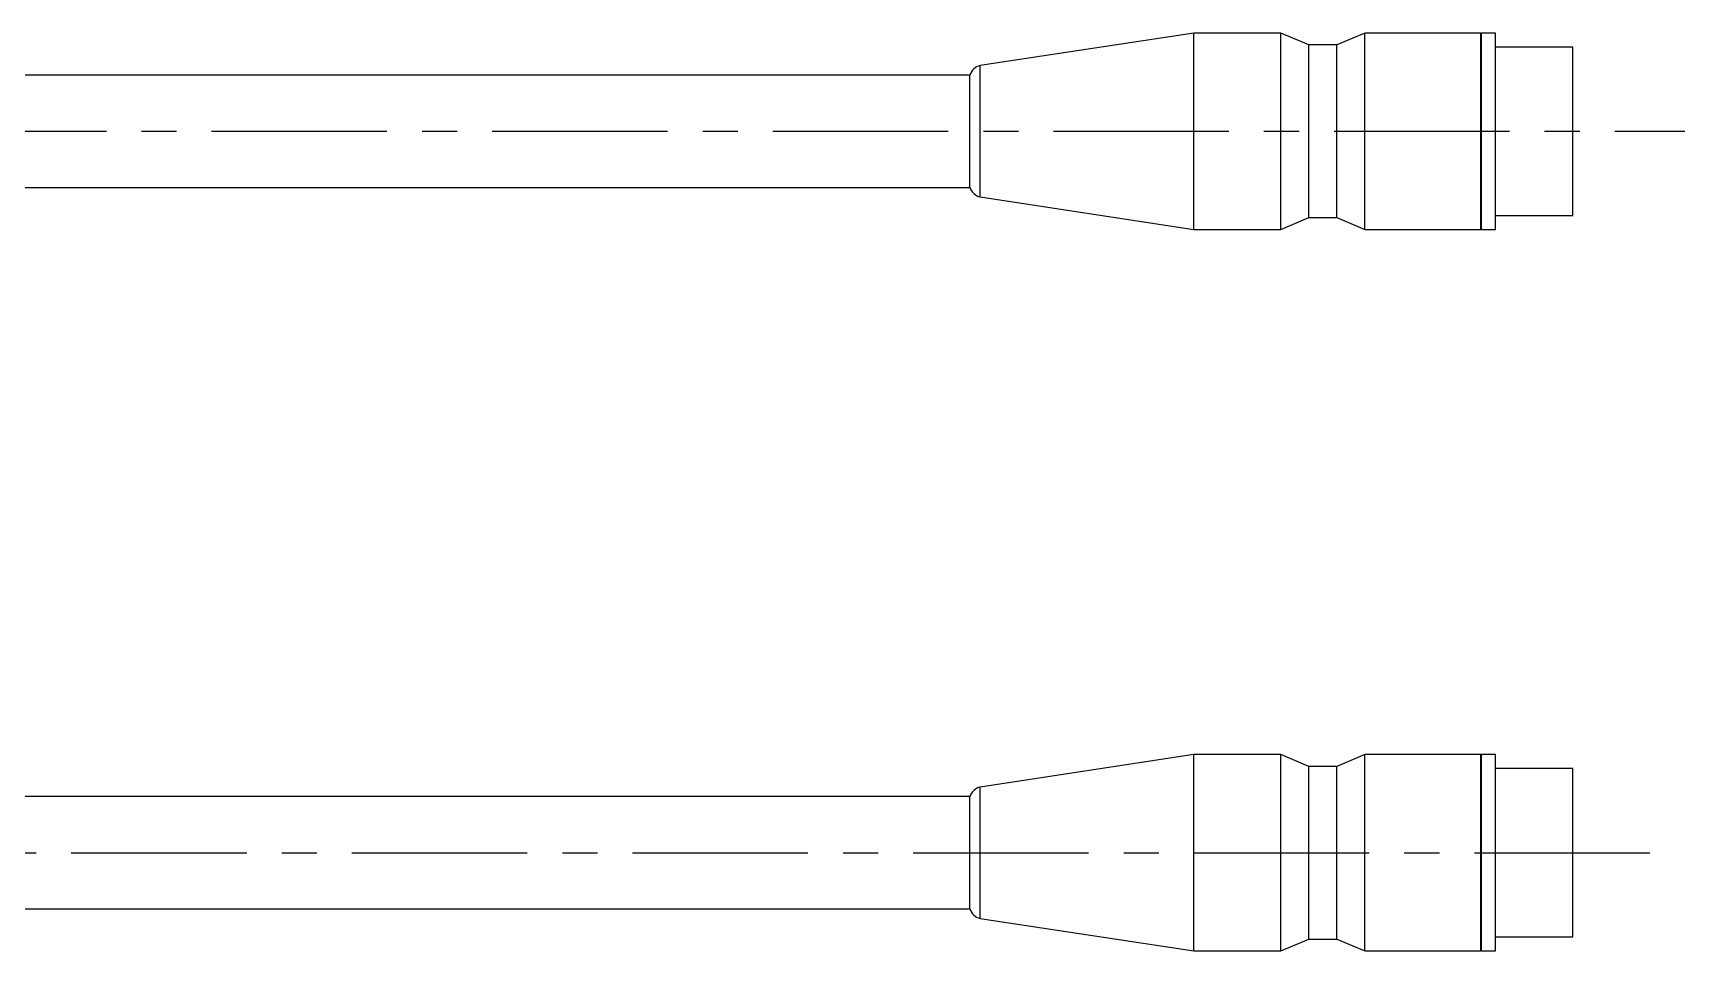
# Model space of a CAD drawing. Extents: x -215 to 417, y 17 to 265.
# Drawn here: x -27.6 to 90.1, y 197.6 to 263 of the extents above; entities that cross this region are included whole.
import ezdxf

# ---------------------------------------------------------------- set-up
doc = ezdxf.new("R2010")
doc.units = 0
doc.header["$LTSCALE"] = 10
doc.linetypes.add('CENTER', pattern=[2, 1.25, -0.25, 0.25, -0.25])
doc.layers.add('1', color=7, linetype='CONTINUOUS')

msp = doc.modelspace()

# ---------------------------------------------------------------- linework, layer by layer
at = {"layer": '1', "color": 7, "linetype": 'CONTINUOUS'}
for p, q in [((55.105781, 263.032636), (39.871799, 260.716963)), ((61.29878, 263.032636), (55.105781, 263.032636)), ((55.105781, 249.032638), (55.105781, 263.032636)), ((63.29878, 262.182637), (61.29878, 263.032636)), ((61.29878, 249.032638), (61.29878, 263.032636)), ((67.29878, 263.032636), (65.29878, 262.182637)), ((75.55578, 263.032636), (67.29878, 263.032636)), ((67.29878, 249.032638), (67.29878, 263.032636)), ((75.60578, 262.982636), (75.55578, 263.032636)), ((75.55578, 249.032638), (75.55578, 263.032636)), ((76.605782, 263.032636), (75.60578, 263.032636)), ((75.60578, 249.032638), (75.60578, 263.032636)), ((76.605782, 249.032638), (76.605782, 263.032636)), ((65.29878, 262.182637), (63.29878, 262.182637)), ((63.29878, 249.882637), (63.29878, 262.182637)), ((65.29878, 249.882637), (65.29878, 262.182637)), ((82.105783, 262.032635), (76.605782, 262.032635)), ((82.105783, 250.032639), (82.105783, 262.032635)), ((39.871799, 251.348312), (39.871799, 260.716963)), ((39.148125, 260.032637), (-45.894219, 260.032637)), ((39.148125, 252.032637), (39.148125, 260.032637)), ((-43.394215, 252.032637), (39.148125, 252.032637)), ((39.871799, 251.348312), (55.105781, 249.032638)), ((61.29878, 249.032638), (63.29878, 249.882637)), ((63.29878, 249.882637), (65.29878, 249.882637)), ((65.29878, 249.882637), (67.29878, 249.032638)), ((76.605782, 250.032639), (82.105783, 250.032639)), ((55.105781, 249.032638), (61.29878, 249.032638)), ((67.29878, 249.032638), (75.55578, 249.032638)), ((75.55578, 249.032638), (75.60578, 249.082638)), ((75.60578, 249.032638), (76.605782, 249.032638)), ((55.105781, 211.601287), (39.871799, 209.285614)), ((61.29878, 211.601287), (55.105781, 211.601287)), ((55.105781, 197.601289), (55.105781, 211.601287)), ((63.29878, 210.751288), (61.29878, 211.601287)), ((61.29878, 197.601289), (61.29878, 211.601287)), ((65.29878, 210.751288), (63.29878, 210.751288)), ((63.29878, 198.451288), (63.29878, 210.751288)), ((67.29878, 211.601287), (65.29878, 210.751288)), ((65.29878, 198.451288), (65.29878, 210.751288)), ((75.55578, 211.601287), (67.29878, 211.601287)), ((67.29878, 197.601289), (67.29878, 211.601287)), ((75.60578, 211.551287), (75.55578, 211.601287)), ((75.55578, 197.601289), (75.55578, 211.601287)), ((76.605782, 211.601287), (75.60578, 211.601287)), ((75.60578, 197.601289), (75.60578, 211.601287)), ((76.605782, 197.601289), (76.605782, 211.601287)), ((82.105783, 210.601286), (76.605782, 210.601286)), ((82.105783, 198.60129), (82.105783, 210.601286)), ((39.148125, 208.601288), (-43.394215, 208.601288)), ((39.148125, 200.601288), (39.148125, 208.601288)), ((39.871799, 199.916963), (39.871799, 209.285614)), ((-44.522435, 200.601288), (39.148125, 200.601288)), ((39.871799, 199.916963), (55.105781, 197.601289)), ((61.29878, 197.601289), (63.29878, 198.451288)), ((63.29878, 198.451288), (65.29878, 198.451288)), ((65.29878, 198.451288), (67.29878, 197.601289)), ((76.605782, 198.60129), (82.105783, 198.60129)), ((55.105781, 197.601289), (61.29878, 197.601289)), ((67.29878, 197.601289), (75.55578, 197.601289)), ((75.55578, 197.601289), (75.60578, 197.651289)), ((75.60578, 197.601289), (76.605782, 197.601289))]:
    msp.add_line(p, q, dxfattribs=at)
at = {"layer": '1', "color": 4, "linetype": 'CENTER'}
for p, q in [((-54.894216, 256.032637), (90.105784, 256.032637)), ((-44.894216, 204.601288), (90.105784, 204.601288))]:
    msp.add_line(p, q, dxfattribs=at)
at = {"layer": '1', "color": 7, "linetype": 'CONTINUOUS'}
for centre, start, end in [((40.105782, 259.74472), 103.531698, 163.266744), ((40.105782, 252.320554), 196.733256, 256.468302), ((40.105782, 208.313371), 103.531698, 163.266744), ((40.105782, 200.889205), 196.733256, 256.468302)]:
    msp.add_arc(centre, 1.000002, start, end, dxfattribs=at)

doc.saveas('drawing.dxf')
